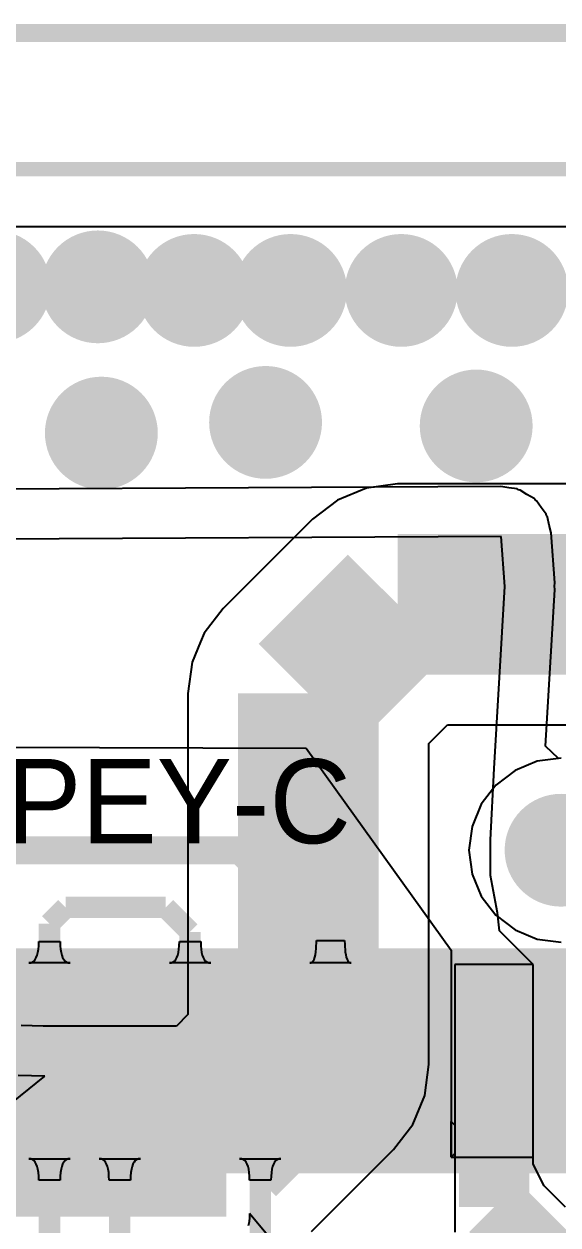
# Model space of a CAD drawing. Extents: x 40.9 to 121.6, y 83.2 to 120.
# Drawn here: x 93.96 to 97.76, y 111.4 to 119.96 of the extents above; entities that cross this region are included whole.
import ezdxf

# ---------------------------------------------------------------- set-up
doc = ezdxf.new("R2010")
doc.units = 0
for name, color, linetype in [('BOTTOMLAYER', 5, 'CONTINUOUS'), ('BOTTOMSOLDER', 6, 'CONTINUOUS'), ('KEEPOUTLAYER', 6, 'CONTINUOUS'), ('MULTILAYER', 9, 'CONTINUOUS'), ('TOPLAYER', 1, 'CONTINUOUS'), ('TOPOVERLAY', 2, 'CONTINUOUS'), ('TOPPASTE', 8, 'CONTINUOUS'), ('TOPSOLDER', 216, 'CONTINUOUS')]:
    doc.layers.add(name, color=color, linetype=linetype)

msp = doc.modelspace()

# ---------------------------------------------------------------- linework, layer by layer
at = {"layer": 'BOTTOMLAYER'}
for p, q in [((91.3214, 118.514965), (98.4674, 118.514965)), ((96.6216, 116.681334), (96.399706, 116.652121)), ((98.620707, 116.681334), (96.6216, 116.681334)), ((96.399706, 116.652121), (96.192932, 116.566472)), ((96.192932, 116.566472), (96.015373, 116.430227)), ((96.015373, 116.430227), (95.380373, 115.795227)), ((95.380373, 115.795227), (95.244128, 115.617668)), ((95.219042, 115.557104), (95.158479, 115.410894)), ((95.244128, 115.617668), (95.219042, 115.557104)), ((95.158479, 115.410894), (95.129266, 115.189)), ((95.129266, 115.189), (95.129266, 112.90252)), ((96.843934, 114.83388), (96.97672, 114.966666)), ((96.97672, 114.966666), (104.324066, 114.966666)), ((96.843934, 112.547403), (96.843934, 114.83388)), ((97.614715, 114.706067), (97.456595, 114.640571)), ((97.784399, 114.728407), (97.614715, 114.706067)), ((97.456595, 114.640571), (97.320816, 114.536383)), ((97.320816, 114.536383), (97.216628, 114.400604)), ((97.216628, 114.400604), (97.151132, 114.242484)), ((97.151132, 114.242484), (97.128792, 114.0728)), ((97.128792, 114.0728), (97.151132, 113.903115)), ((97.151132, 113.903115), (97.216628, 113.744995)), ((97.216628, 113.744995), (97.320816, 113.609217)), ((97.320816, 113.609217), (97.456595, 113.505028)), ((97.456595, 113.505028), (97.614715, 113.439532)), ((97.614715, 113.439532), (97.784399, 113.417193)), ((95.129266, 112.90252), (95.04728, 112.820534)), ((94.09892, 112.820534), (93.942807, 112.824644)), ((95.04728, 112.820534), (94.09892, 112.820534)), ((96.814721, 112.325506), (96.843934, 112.547395)), ((96.843934, 112.5474), (96.843934, 112.547403)), ((96.843939, 112.547397), (96.843934, 112.5474)), ((96.843934, 112.547395), (96.843939, 112.547397)), ((92.8624, 111.463201), (94.1124, 112.463199)), ((94.1124, 112.463199), (93.9224, 112.4682)), ((96.729072, 112.118732), (96.814721, 112.325506)), ((96.592827, 111.941173), (96.729072, 112.118732)), ((96.008627, 111.356973), (96.592827, 111.941173))]:
    msp.add_line(p, q, dxfattribs=at)
at = {"layer": 'BOTTOMLAYER', "const_width": 0.299999}
for points in [[(93.6014, 118.0846, 1), (93.9014, 118.0846, 1)], [(94.338, 118.0846, 1), (94.638, 118.0846, 1)], [(95.0238, 118.0592, 1), (95.3238, 118.0592, 1)], [(95.7096, 118.0592, 1), (96.0096, 118.0592, 1)], [(96.497, 118.0592, 1), (96.797, 118.0592, 1)], [(97.2844, 118.0592, 1), (97.5844, 118.0592, 1)], [(94.3634, 117.0432, 1), (94.6634, 117.0432, 1)], [(95.5318, 117.1194, 1), (95.8318, 117.1194, 1)], [(97.0304, 117.094, 1), (97.3304, 117.094, 1)], [(97.6344, 114.0728, 1), (97.934399, 114.0728, 1)]]:
    msp.add_lwpolyline(points, format="xyb", close=True, dxfattribs=at)
at = {"layer": 'BOTTOMLAYER', "const_width": 1.000001}
for points in [[(95.9866, 115.189), (96.6216, 115.824)], [(96.6216, 115.824), (105.0798, 115.824)], [(95.9866, 112.5474), (95.9866, 115.189)], [(95.4024, 111.9632), (95.9866, 112.5474)], [(92.8624, 111.9632), (95.4024, 111.9632)]]:
    msp.add_lwpolyline(points, dxfattribs=at)
at = {"layer": 'BOTTOMSOLDER', "const_width": 0.401599}
for points in [[(93.5506, 118.0846, 1), (93.9522, 118.0846, 1)], [(94.2872, 118.0846, 1), (94.6888, 118.0846, 1)], [(94.973, 118.0592, 1), (95.3746, 118.0592, 1)], [(95.6588, 118.0592, 1), (96.0604, 118.0592, 1)], [(96.4462, 118.0592, 1), (96.8478, 118.0592, 1)], [(97.2336, 118.0592, 1), (97.6352, 118.0592, 1)], [(95.481, 117.1194, 1), (95.8826, 117.1194, 1)], [(94.3126, 117.0432, 1), (94.7142, 117.0432, 1)], [(96.9796, 117.094, 1), (97.3812, 117.094, 1)], [(97.5836, 114.0728, 1), (97.985199, 114.0728, 1)]]:
    msp.add_lwpolyline(points, format="xyb", close=True, dxfattribs=at)
at = {"layer": 'KEEPOUTLAYER', "const_width": 0.1}
msp.add_lwpolyline([(41.0718, 118.9228), (121.412, 118.9228)], dxfattribs=at)
at = {"layer": 'MULTILAYER', "const_width": 0.299999}
for points in [[(93.6014, 118.0846, 1), (93.9014, 118.0846, 1)], [(94.338, 118.0846, 1), (94.638, 118.0846, 1)], [(95.0238, 118.0592, 1), (95.3238, 118.0592, 1)], [(95.7096, 118.0592, 1), (96.0096, 118.0592, 1)], [(96.497, 118.0592, 1), (96.797, 118.0592, 1)], [(97.2844, 118.0592, 1), (97.5844, 118.0592, 1)], [(94.3634, 117.0432, 1), (94.6634, 117.0432, 1)], [(95.5318, 117.1194, 1), (95.8318, 117.1194, 1)], [(97.0304, 117.094, 1), (97.3304, 117.094, 1)], [(97.6344, 114.0728, 1), (97.934399, 114.0728, 1)]]:
    msp.add_lwpolyline(points, format="xyb", close=True, dxfattribs=at)
at = {"layer": 'TOPLAYER'}
for p, q in [((91.3214, 118.514965), (98.4674, 118.514965)), ((97.356249, 116.663452), (92.708049, 116.638052)), ((97.41329, 116.652429), (97.356249, 116.663452)), ((97.470925, 116.645185), (97.41329, 116.652429)), ((97.481271, 116.639292), (97.470925, 116.645185)), ((97.49296, 116.637034), (97.481271, 116.639292)), ((97.541425, 116.60503), (97.49296, 116.637034)), ((97.591916, 116.576274), (97.541425, 116.60503)), ((97.599221, 116.566869), (97.591916, 116.576274)), ((97.609152, 116.56031), (97.599221, 116.566869)), ((97.641677, 116.512205), (97.609152, 116.56031)), ((97.677326, 116.466305), (97.641677, 116.512205)), ((97.680475, 116.454819), (97.677326, 116.466305)), ((97.68714, 116.444961), (97.680475, 116.454819)), ((97.698781, 116.388065), (97.68714, 116.444961)), ((97.714151, 116.332025), (97.698781, 116.388065)), ((97.739551, 115.976425), (97.714151, 116.332025)), ((97.3582, 116.3066), (92.71, 116.2812)), ((97.3836, 115.951), (97.3582, 116.3066)), ((97.736635, 115.953217), (97.739551, 115.976425)), ((97.3074, 114.6556), (97.3836, 115.951)), ((97.674112, 114.812635), (97.739843, 115.930045)), ((97.739843, 115.930045), (97.736635, 115.953217)), ((93.4466, 114.808), (95.969722, 114.799478)), ((95.969722, 114.799478), (97.0026, 113.3602)), ((97.767097, 114.726128), (97.674112, 114.812635)), ((97.282, 114.1476), (97.3074, 114.6556)), ((97.282, 113.8936), (97.282, 114.1476)), ((97.3328, 113.6269), (97.282, 113.8936)), ((97.346247, 113.499153), (97.3328, 113.6269)), ((97.5868, 113.2586), (97.346247, 113.499153)), ((94.067688, 113.392872), (94.068397, 113.421752)), ((94.068397, 113.421752), (94.220401, 113.421752)), ((94.220401, 113.421752), (94.221109, 113.392872)), ((95.067689, 113.392872), (95.0684, 113.421752)), ((95.0684, 113.421752), (95.220399, 113.421752)), ((95.220399, 113.421752), (95.22111, 113.392872)), ((96.042523, 113.372951), (96.0444, 113.431)), ((96.0444, 113.431), (96.2444, 113.431)), ((96.2444, 113.431), (96.24487, 113.400362)), ((94.05066, 113.307752), (94.057046, 113.32447)), ((94.057046, 113.32447), (94.062012, 113.344231)), ((94.062012, 113.344231), (94.06556, 113.367033)), ((94.06556, 113.367033), (94.067688, 113.392872)), ((94.221109, 113.392872), (94.223238, 113.367033)), ((94.223238, 113.367033), (94.226786, 113.344231)), ((94.226786, 113.344231), (94.231752, 113.32447)), ((94.231752, 113.32447), (94.238138, 113.307752)), ((95.050661, 113.307752), (95.057046, 113.32447)), ((95.057046, 113.32447), (95.062012, 113.344231)), ((95.062012, 113.344231), (95.06556, 113.367033)), ((95.06556, 113.367033), (95.067689, 113.392872)), ((95.22111, 113.392872), (95.223239, 113.367033)), ((95.223239, 113.367033), (95.226787, 113.344231)), ((95.226787, 113.344231), (95.231753, 113.32447)), ((95.231753, 113.32447), (95.238138, 113.307752)), ((96.032663, 113.310063), (96.036887, 113.3278)), ((96.036887, 113.3278), (96.040174, 113.348762)), ((96.040174, 113.348762), (96.042523, 113.372951)), ((96.24487, 113.400362), (96.248626, 113.348762)), ((96.248626, 113.348762), (96.251913, 113.3278)), ((96.251913, 113.3278), (96.256137, 113.310063)), ((97.0026, 113.3602), (97.0026, 111.887)), ((93.997447, 113.269751), (94.010927, 113.27127)), ((94.291351, 113.269751), (93.997447, 113.269751)), ((94.010927, 113.27127), (94.022989, 113.275831)), ((94.022989, 113.275831), (94.033632, 113.283431)), ((94.033632, 113.283431), (94.042855, 113.294071)), ((94.042855, 113.294071), (94.05066, 113.307752)), ((94.238138, 113.307752), (94.245943, 113.294071)), ((94.245943, 113.294071), (94.255166, 113.283431)), ((94.255166, 113.283431), (94.265808, 113.275831)), ((94.265808, 113.275831), (94.277871, 113.27127)), ((94.277871, 113.27127), (94.291351, 113.269751)), ((94.997448, 113.269751), (95.010928, 113.27127)), ((95.291351, 113.269751), (94.997448, 113.269751)), ((95.010928, 113.27127), (95.02299, 113.275831)), ((95.02299, 113.275831), (95.033633, 113.283431)), ((95.033633, 113.283431), (95.042855, 113.294071)), ((95.042855, 113.294071), (95.050661, 113.307752)), ((95.238138, 113.307752), (95.245944, 113.294071)), ((95.245944, 113.294071), (95.255166, 113.283431)), ((95.255166, 113.283431), (95.265809, 113.275831)), ((95.265809, 113.275831), (95.277871, 113.27127)), ((95.277871, 113.27127), (95.291351, 113.269751)), ((95.997448, 113.269751), (96.006369, 113.271363)), ((96.291352, 113.269751), (95.997448, 113.269751)), ((96.006369, 113.271363), (96.014352, 113.2762)), ((96.014352, 113.2762), (96.021393, 113.284264)), ((96.021393, 113.284264), (96.027497, 113.295549)), ((96.027497, 113.295549), (96.032663, 113.310063)), ((96.256137, 113.310063), (96.261304, 113.295549)), ((96.261304, 113.295549), (96.267407, 113.284264)), ((96.267407, 113.284264), (96.274448, 113.2762)), ((96.274448, 113.2762), (96.282431, 113.271363)), ((96.282431, 113.271363), (96.291352, 113.269751)), ((97.5868, 113.2586), (97.028, 113.2586)), ((97.028, 113.2586), (97.028, 111.9124)), ((97.5868, 111.8362), (97.5868, 113.2586)), ((97.5868, 111.887), (97.5868, 113.2586)), ((97.0026, 111.887), (97.0026, 112.141)), ((97.0026, 112.141), (97.028, 112.1156)), ((97.028, 112.1156), (97.028, 111.3536)), ((94.010927, 111.87433), (93.997447, 111.875849)), ((93.997447, 111.875849), (94.291351, 111.875849)), ((94.022989, 111.869769), (94.010927, 111.87433)), ((94.033632, 111.862169), (94.022989, 111.869769)), ((94.265808, 111.869769), (94.255166, 111.862169)), ((94.277871, 111.87433), (94.265808, 111.869769)), ((94.291351, 111.875849), (94.277871, 111.87433)), ((94.510929, 111.87433), (94.497449, 111.875849)), ((94.497449, 111.875849), (94.791352, 111.875849)), ((94.522991, 111.869769), (94.510929, 111.87433)), ((94.533634, 111.862169), (94.522991, 111.869769)), ((94.76581, 111.869769), (94.755167, 111.862169)), ((94.777872, 111.87433), (94.76581, 111.869769)), ((94.791352, 111.875849), (94.777872, 111.87433)), ((95.510929, 111.87433), (95.497449, 111.875849)), ((95.497449, 111.875849), (95.791353, 111.875849)), ((95.522992, 111.869769), (95.510929, 111.87433)), ((95.533634, 111.862169), (95.522992, 111.869769)), ((95.765811, 111.869769), (95.755168, 111.862169)), ((95.777873, 111.87433), (95.765811, 111.869769)), ((95.791353, 111.875849), (95.777873, 111.87433)), ((97.028, 111.9124), (97.0026, 111.887)), ((97.0026, 111.887), (97.5868, 111.887)), ((94.042855, 111.851529), (94.033632, 111.862169)), ((94.05066, 111.837848), (94.042855, 111.851529)), ((94.057046, 111.82113), (94.05066, 111.837848)), ((94.062012, 111.801369), (94.057046, 111.82113)), ((94.06556, 111.778567), (94.062012, 111.801369)), ((94.067688, 111.752728), (94.06556, 111.778567)), ((94.223238, 111.778567), (94.221109, 111.752728)), ((94.226786, 111.801369), (94.223238, 111.778567)), ((94.231752, 111.82113), (94.226786, 111.801369)), ((94.238138, 111.837848), (94.231752, 111.82113)), ((94.245943, 111.851529), (94.238138, 111.837848)), ((94.255166, 111.862169), (94.245943, 111.851529)), ((94.542856, 111.851529), (94.533634, 111.862169)), ((94.550662, 111.837848), (94.542856, 111.851529)), ((94.557047, 111.82113), (94.550662, 111.837848)), ((94.562013, 111.801369), (94.557047, 111.82113)), ((94.565561, 111.778567), (94.562013, 111.801369)), ((94.56769, 111.752728), (94.565561, 111.778567)), ((94.72324, 111.778567), (94.721111, 111.752728)), ((94.726788, 111.801369), (94.72324, 111.778567)), ((94.731754, 111.82113), (94.726788, 111.801369)), ((94.738139, 111.837848), (94.731754, 111.82113)), ((94.745945, 111.851529), (94.738139, 111.837848)), ((94.755167, 111.862169), (94.745945, 111.851529)), ((95.542857, 111.851529), (95.533634, 111.862169)), ((95.550662, 111.837848), (95.542857, 111.851529)), ((95.557048, 111.82113), (95.550662, 111.837848)), ((95.562014, 111.801369), (95.557048, 111.82113)), ((95.565562, 111.778567), (95.562014, 111.801369)), ((95.56769, 111.752728), (95.565562, 111.778567)), ((95.72324, 111.778567), (95.721112, 111.752728)), ((95.726788, 111.801369), (95.72324, 111.778567)), ((95.731754, 111.82113), (95.726788, 111.801369)), ((95.73814, 111.837848), (95.731754, 111.82113)), ((95.745945, 111.851529), (95.73814, 111.837848)), ((95.755168, 111.862169), (95.745945, 111.851529)), ((97.663, 111.6838), (97.5868, 111.8362)), ((94.068397, 111.723848), (94.067688, 111.752728)), ((94.220401, 111.723848), (94.068397, 111.723848)), ((94.221109, 111.752728), (94.220401, 111.723848)), ((94.568401, 111.723848), (94.56769, 111.752728)), ((94.7204, 111.723848), (94.568401, 111.723848)), ((94.721111, 111.752728), (94.7204, 111.723848)), ((95.568399, 111.723848), (95.56769, 111.752728)), ((95.720403, 111.723848), (95.568399, 111.723848)), ((95.721112, 111.752728), (95.720403, 111.723848)), ((97.8154, 111.5314), (97.663, 111.6838)), ((95.567325, 111.456328), (95.564101, 111.427263)), ((95.568399, 111.486282), (95.567325, 111.456328)), ((95.720403, 111.3028), (95.568399, 111.486282)), ((95.564101, 111.427263), (95.558727, 111.399089))]:
    msp.add_line(p, q, dxfattribs=at)
at = {"layer": 'TOPLAYER', "const_width": 0.299999}
for points in [[(93.6014, 118.0846, 1), (93.9014, 118.0846, 1)], [(94.338, 118.0846, 1), (94.638, 118.0846, 1)], [(95.0238, 118.0592, 1), (95.3238, 118.0592, 1)], [(95.7096, 118.0592, 1), (96.0096, 118.0592, 1)], [(96.497, 118.0592, 1), (96.797, 118.0592, 1)], [(97.2844, 118.0592, 1), (97.5844, 118.0592, 1)], [(94.3634, 117.0432, 1), (94.6634, 117.0432, 1)], [(95.5318, 117.1194, 1), (95.8318, 117.1194, 1)], [(97.0304, 117.094, 1), (97.3304, 117.094, 1)], [(97.6344, 114.0728, 1), (97.934399, 114.0728, 1)]]:
    msp.add_lwpolyline(points, format="xyb", close=True, dxfattribs=at)
at = {"layer": 'TOPLAYER'}
for points, const_width in [([(93.853, 114.0714), (95.504, 114.0714)], 0.2), ([(95.504, 114.0714), (96.1444, 113.431)], 0.2), ([(94.144399, 113.549999), (94.2594, 113.665)], 0.152001), ([(94.2594, 113.665), (94.9706, 113.665)], 0.152001), ([(94.9706, 113.665), (95.144399, 113.4912)], 0.152001), ([(94.144399, 112.5728), (94.144399, 113.549999)], 0.152001), ([(95.144399, 112.5728), (95.144399, 113.4912)], 0.152001), ([(96.1444, 112.5728), (96.1444, 113.431)], 0.2), ([(94.144399, 111.289399), (94.144399, 112.5728)], 0.152001), ([(94.6444, 111.247999), (94.6444, 112.5728)], 0.152001), ([(95.644401, 110.9472), (95.644401, 112.5728)], 0.152001), ([(97.3074, 111.5314), (97.3074, 112.3188)], 0.499999), ([(97.3074, 111.5314), (98.044, 110.7948)], 0.499999)]:
    msp.add_lwpolyline(points, dxfattribs=dict(at, const_width=const_width))
for points in [[(93.994399, 113.272799), (93.994399, 111.872801), (94.294399, 113.272799), (94.294399, 111.872801)], [(94.494401, 113.272799), (94.494401, 111.872801), (94.7944, 113.272799), (94.7944, 111.872801)], [(94.9944, 113.272799), (94.9944, 111.872801), (95.294399, 113.272799), (95.294399, 111.872801)], [(95.494401, 113.272799), (95.494401, 111.872801), (95.794401, 113.272799), (95.794401, 111.872801)], [(95.9944, 113.272799), (95.9944, 111.872801), (96.2944, 113.272799), (96.2944, 111.872801)], [(96.494399, 113.272799), (96.494399, 111.872801), (96.794399, 113.272799), (96.794399, 111.872801)], [(96.994401, 113.272799), (96.994401, 111.872801), (97.2944, 113.272799), (97.2944, 111.872801)], [(97.2944, 113.272799), (97.2944, 111.872801), (97.5944, 113.272799), (97.5944, 111.872801)]]:
    msp.add_solid(points, dxfattribs=at)
at = {"layer": 'TOPOVERLAY', "const_width": 0.127}
for points in [[(90.574401, 119.892801), (99.214399, 119.892801)], [(90.574401, 112.5728), (99.214399, 112.5728)]]:
    msp.add_lwpolyline(points, dxfattribs=at)
at = {"layer": 'TOPPASTE'}
for points in [[(93.994399, 113.272799), (93.994399, 111.872801), (94.294399, 113.272799), (94.294399, 111.872801)], [(94.494401, 113.272799), (94.494401, 111.872801), (94.7944, 113.272799), (94.7944, 111.872801)], [(94.9944, 113.272799), (94.9944, 111.872801), (95.294399, 113.272799), (95.294399, 111.872801)], [(95.494401, 113.272799), (95.494401, 111.872801), (95.794401, 113.272799), (95.794401, 111.872801)], [(95.9944, 113.272799), (95.9944, 111.872801), (96.2944, 113.272799), (96.2944, 111.872801)], [(96.494399, 113.272799), (96.494399, 111.872801), (96.794399, 113.272799), (96.794399, 111.872801)], [(96.994401, 113.272799), (96.994401, 111.872801), (97.2944, 113.272799), (97.2944, 111.872801)], [(97.2944, 113.272799), (97.2944, 111.872801), (97.5944, 113.272799), (97.5944, 111.872801)]]:
    msp.add_solid(points, dxfattribs=at)
at = {"layer": 'TOPSOLDER', "const_width": 0.401599}
for points in [[(93.5506, 118.0846, 1), (93.9522, 118.0846, 1)], [(94.2872, 118.0846, 1), (94.6888, 118.0846, 1)], [(94.973, 118.0592, 1), (95.3746, 118.0592, 1)], [(95.6588, 118.0592, 1), (96.0604, 118.0592, 1)], [(96.4462, 118.0592, 1), (96.8478, 118.0592, 1)], [(97.2336, 118.0592, 1), (97.6352, 118.0592, 1)], [(95.481, 117.1194, 1), (95.8826, 117.1194, 1)], [(94.3126, 117.0432, 1), (94.7142, 117.0432, 1)], [(96.9796, 117.094, 1), (97.3812, 117.094, 1)], [(97.5836, 114.0728, 1), (97.985199, 114.0728, 1)]]:
    msp.add_lwpolyline(points, format="xyb", close=True, dxfattribs=at)
at = {"layer": 'TOPSOLDER'}
for points in [[(93.892799, 113.374399), (93.892799, 111.771201), (94.395999, 113.374399), (94.395999, 111.771201)], [(94.392801, 113.374399), (94.392801, 111.771201), (94.896, 113.374399), (94.896, 111.771201)], [(94.8928, 113.374399), (94.8928, 111.771201), (95.395999, 113.374399), (95.395999, 111.771201)], [(95.392801, 113.374399), (95.392801, 111.771201), (95.896001, 113.374399), (95.896001, 111.771201)], [(95.8928, 113.374399), (95.8928, 111.771201), (96.396, 113.374399), (96.396, 111.771201)], [(96.392799, 113.374399), (96.392799, 111.771201), (96.895999, 113.374399), (96.895999, 111.771201)], [(96.892801, 113.374399), (96.892801, 111.771201), (97.396, 113.374399), (97.396, 111.771201)], [(97.1928, 113.374399), (97.1928, 111.771201), (97.696, 113.374399), (97.696, 111.771201)], [(97.692799, 113.374399), (97.692799, 111.771201), (98.195999, 113.374399), (98.195999, 111.771201)]]:
    msp.add_solid(points, dxfattribs=at)

# ---------------------------------------------------------------- texts
at = {"layer": 'TOPOVERLAY'}
msp.add_text('TYPEY-C', height=0.599999, dxfattribs=at).set_placement((92.8116, 114.1222))

doc.saveas('drawing.dxf')
